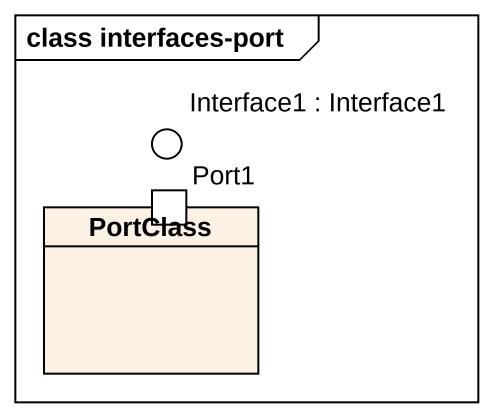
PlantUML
@startuml
mainframe class interfaces-port
() "Interface1 : Interface1" as Interface1
rectangle PortClass {
  port Port1
}
@enduml
